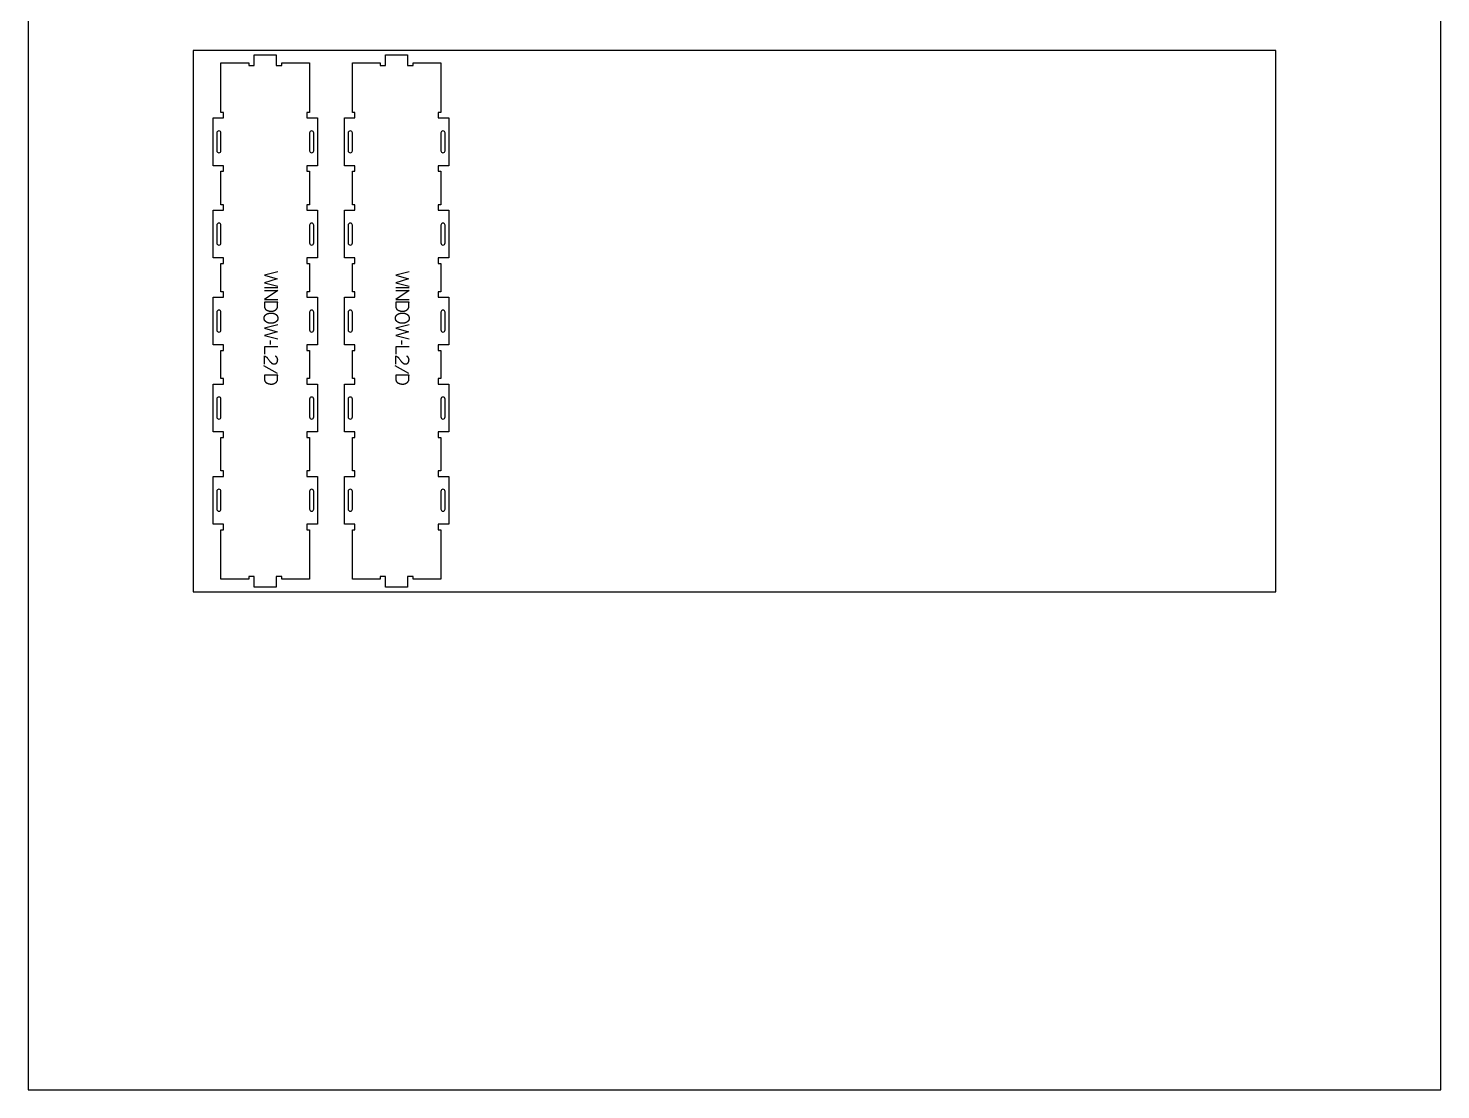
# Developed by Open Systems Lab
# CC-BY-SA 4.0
# Model space of a CAD drawing. Extents: x 0 to 4485, y 0 to 8771.
# Drawn here: x 0 to 3183, y 0 to 2393 of the extents above; entities that cross this region are included whole.
import ezdxf

# ---------------------------------------------------------------- set-up
doc = ezdxf.new("R2010")
doc.units = 0
for name, color, linetype in [('0_SHEET_SPRUCEPLY_2440X122', 1, 'CONTINUOUS'), ('1_ANYTOOL_1MMDEEP_LABELS_S', 2, 'CONTINUOUS'), ('3_ANYTOOL_CUTTHROUGH_INSID', 4, 'CONTINUOUS'), ('4_ANYTOOL_CUTTHROUGH_OUTSI', 5, 'CONTINUOUS'), ('DONOTCUT', 7, 'CONTINUOUS')]:
    doc.layers.add(name, color=color, linetype=linetype)

msp = doc.modelspace()

# ---------------------------------------------------------------- linework, layer by layer
at = {"layer": '0_SHEET_SPRUCEPLY_2440X122'}
msp.add_lwpolyline([(371.7, 2342.6), (371.7, 1122.6), (2811.7, 1122.6), (2811.7, 2342.6)], close=True, dxfattribs=at)
at = {"layer": '1_ANYTOOL_1MMDEEP_LABELS_S', "color": 2}
for points in [[(562.2, 1843.7), (532.2, 1836), (561.3, 1827.6), (532.2, 1819.1), (562.2, 1811.6)], [(858.2, 1843.7), (828.2, 1836), (857.3, 1827.6), (828.2, 1819.1), (858.2, 1811.6)], [(562.2, 1807.2), (532.2, 1807.2)], [(532.2, 1801.2), (562.2, 1801.2), (532.2, 1781.2), (562.2, 1781.2)], [(858.2, 1807.2), (828.2, 1807.2)], [(828.2, 1801.2), (858.2, 1801.2), (828.2, 1781.2), (858.2, 1781.2)], [(562.2, 1724.3), (532.2, 1716.6), (561.3, 1708.2), (532.2, 1699.7), (562.2, 1692.2)], [(858.2, 1724.3), (828.2, 1716.6), (857.3, 1708.2), (828.2, 1699.7), (858.2, 1692.2)], [(546, 1680), (546, 1688.8)], [(842, 1680), (842, 1688.8)], [(562.2, 1674.8), (532.2, 1674.8), (532.2, 1657.7)], [(858.2, 1674.8), (828.2, 1674.8), (828.2, 1657.7)], [(561.7, 1614.4), (530.9, 1631.6)], [(532.2, 1635.6), (532.2, 1653.9), (532.7, 1653.7), (532.9, 1653.7), (533.1, 1653.6), (533.4, 1653.5), (533.6, 1653.4), (533.8, 1653.3), (534, 1653.2), (534.2, 1653.1), (534.4, 1653), (534.6, 1652.9), (534.8, 1652.8), (535, 1652.7), (535.2, 1652.6), (535.4, 1652.4), (535.6, 1652.3), (535.8, 1652.2), (536, 1652.1), (536.2, 1651.9), (536.4, 1651.8), (536.6, 1651.6), (536.7, 1651.5), (536.9, 1651.3), (537.1, 1651.2), (537.3, 1651), (537.4, 1650.9), (537.6, 1650.7), (537.8, 1650.5), (537.9, 1650.4), (538.1, 1650.2), (538.4, 1649.8), (539.6, 1648.4), (540.8, 1646.9), (542, 1645.4), (543.1, 1643.8), (543.6, 1643.1), (544.2, 1642.3), (544.8, 1641.6), (545.4, 1640.9), (546, 1640.3), (546.6, 1639.6), (547.2, 1639), (547.8, 1638.4), (548, 1638.3), (548.1, 1638.1), (548.3, 1638), (548.4, 1637.9), (548.6, 1637.7), (548.8, 1637.6), (548.9, 1637.5), (549.1, 1637.4), (549.3, 1637.3), (549.5, 1637.2), (549.6, 1637.1), (549.8, 1637), (550, 1636.9), (550.2, 1636.8), (550.4, 1636.7), (550.6, 1636.6), (550.8, 1636.6), (551, 1636.5), (551.2, 1636.4), (551.4, 1636.4), (551.6, 1636.3), (551.8, 1636.3), (552, 1636.2), (552.2, 1636.2), (552.4, 1636.2), (552.6, 1636.1), (552.8, 1636.1), (553, 1636.1), (553.3, 1636.1), (553.5, 1636.1), (553.7, 1636.1), (553.9, 1636.1), (554.2, 1636.1), (554.4, 1636.1), (554.7, 1636.1), (554.9, 1636.1), (555.1, 1636.1), (555.4, 1636.1), (555.6, 1636.2), (555.8, 1636.2), (556, 1636.3), (556.3, 1636.3), (556.5, 1636.4), (556.7, 1636.4), (556.9, 1636.5), (557.1, 1636.5), (557.3, 1636.6), (557.5, 1636.7), (557.7, 1636.8), (557.9, 1636.9), (558, 1636.9), (558.2, 1637), (558.4, 1637.1), (558.6, 1637.3), (558.7, 1637.4), (558.9, 1637.5), (559, 1637.6), (559.2, 1637.7), (559.4, 1637.9), (559.5, 1638), (559.6, 1638.1), (559.8, 1638.3), (559.9, 1638.4), (560.1, 1638.6), (560.2, 1638.7), (560.3, 1638.9), (560.4, 1639.1), (560.6, 1639.2), (560.7, 1639.4), (560.8, 1639.6), (560.9, 1639.8), (561, 1639.9), (561.1, 1640.1), (561.2, 1640.3), (561.3, 1640.5), (561.3, 1640.7), (561.4, 1640.9), (561.5, 1641.1), (561.6, 1641.2), (561.6, 1641.4), (561.7, 1641.6), (561.8, 1641.9), (561.8, 1642.1), (561.9, 1642.3), (561.9, 1642.5), (562, 1642.7), (562, 1642.9), (562, 1643.1), (562.1, 1643.3), (562.1, 1643.6), (562.1, 1643.8), (562.1, 1644), (562.1, 1644.3), (562.2, 1644.5), (562.2, 1645), (562.2, 1645.3), (562.1, 1645.7), (562.1, 1646.1), (562.1, 1646.4), (562, 1646.7), (562, 1647.1), (561.9, 1647.4), (561.8, 1647.7), (561.8, 1648), (561.7, 1648.2), (561.7, 1648.3), (561.6, 1648.5), (561.6, 1648.6), (561.5, 1648.8), (561.4, 1648.9), (561.4, 1649.1), (561.3, 1649.2), (561.3, 1649.4), (561.2, 1649.5), (561.1, 1649.6), (561, 1649.8), (561, 1649.9), (560.9, 1650), (560.8, 1650.2), (560.7, 1650.3), (560.6, 1650.4), (560.5, 1650.6), (560.5, 1650.7), (560.4, 1650.8), (560.3, 1650.9), (560.2, 1651.1), (560.1, 1651.2), (560, 1651.3), (559.9, 1651.4), (559.7, 1651.5), (559.6, 1651.6), (559.5, 1651.7), (559.4, 1651.9), (559.3, 1652), (559.2, 1652.1), (559, 1652.2), (558.8, 1652.4), (558.5, 1652.6), (558.3, 1652.8), (558, 1652.9), (557.7, 1653.1), (557.4, 1653.3), (557.1, 1653.5)], [(857.7, 1614.4), (826.9, 1631.6)], [(828.2, 1635.6), (828.2, 1653.9), (828.7, 1653.7), (828.9, 1653.7), (829.1, 1653.6), (829.4, 1653.5), (829.6, 1653.4), (829.8, 1653.3), (830, 1653.2), (830.2, 1653.1), (830.4, 1653), (830.6, 1652.9), (830.8, 1652.8), (831, 1652.7), (831.2, 1652.6), (831.4, 1652.4), (831.6, 1652.3), (831.8, 1652.2), (832, 1652.1), (832.2, 1651.9), (832.4, 1651.8), (832.6, 1651.6), (832.7, 1651.5), (832.9, 1651.3), (833.1, 1651.2), (833.3, 1651), (833.4, 1650.9), (833.6, 1650.7), (833.8, 1650.5), (833.9, 1650.4), (834.1, 1650.2), (834.4, 1649.8), (835.6, 1648.4), (836.8, 1646.9), (838, 1645.4), (839.1, 1643.8), (839.6, 1643.1), (840.2, 1642.3), (840.8, 1641.6), (841.4, 1640.9), (842, 1640.3), (842.6, 1639.6), (843.2, 1639), (843.8, 1638.4), (844, 1638.3), (844.1, 1638.1), (844.3, 1638), (844.4, 1637.9), (844.6, 1637.7), (844.8, 1637.6), (844.9, 1637.5), (845.1, 1637.4), (845.3, 1637.3), (845.5, 1637.2), (845.6, 1637.1), (845.8, 1637), (846, 1636.9), (846.2, 1636.8), (846.4, 1636.7), (846.6, 1636.6), (846.8, 1636.6), (847, 1636.5), (847.2, 1636.4), (847.4, 1636.4), (847.6, 1636.3), (847.8, 1636.3), (848, 1636.2), (848.2, 1636.2), (848.4, 1636.2), (848.6, 1636.1), (848.8, 1636.1), (849, 1636.1), (849.3, 1636.1), (849.5, 1636.1), (849.7, 1636.1), (849.9, 1636.1), (850.2, 1636.1), (850.4, 1636.1), (850.7, 1636.1), (850.9, 1636.1), (851.1, 1636.1), (851.4, 1636.1), (851.6, 1636.2), (851.8, 1636.2), (852, 1636.3), (852.3, 1636.3), (852.5, 1636.4), (852.7, 1636.4), (852.9, 1636.5), (853.1, 1636.5), (853.3, 1636.6), (853.5, 1636.7), (853.7, 1636.8), (853.9, 1636.9), (854, 1636.9), (854.2, 1637), (854.4, 1637.1), (854.6, 1637.3), (854.7, 1637.4), (854.9, 1637.5), (855, 1637.6), (855.2, 1637.7), (855.4, 1637.9), (855.5, 1638), (855.6, 1638.1), (855.8, 1638.3), (855.9, 1638.4), (856.1, 1638.6), (856.2, 1638.7), (856.3, 1638.9), (856.4, 1639.1), (856.6, 1639.2), (856.7, 1639.4), (856.8, 1639.6), (856.9, 1639.8), (857, 1639.9), (857.1, 1640.1), (857.2, 1640.3), (857.3, 1640.5), (857.3, 1640.7), (857.4, 1640.9), (857.5, 1641.1), (857.6, 1641.2), (857.6, 1641.4), (857.7, 1641.6), (857.8, 1641.9), (857.8, 1642.1), (857.9, 1642.3), (857.9, 1642.5), (858, 1642.7), (858, 1642.9), (858, 1643.1), (858.1, 1643.3), (858.1, 1643.6), (858.1, 1643.8), (858.1, 1644), (858.1, 1644.3), (858.2, 1644.5), (858.2, 1645), (858.2, 1645.3), (858.1, 1645.7), (858.1, 1646.1), (858.1, 1646.4), (858, 1646.7), (858, 1647.1), (857.9, 1647.4), (857.8, 1647.7), (857.8, 1648), (857.7, 1648.2), (857.7, 1648.3), (857.6, 1648.5), (857.6, 1648.6), (857.5, 1648.8), (857.4, 1648.9), (857.4, 1649.1), (857.3, 1649.2), (857.3, 1649.4), (857.2, 1649.5), (857.1, 1649.6), (857, 1649.8), (857, 1649.9), (856.9, 1650), (856.8, 1650.2), (856.7, 1650.3), (856.6, 1650.4), (856.5, 1650.6), (856.5, 1650.7), (856.4, 1650.8), (856.3, 1650.9), (856.2, 1651.1), (856.1, 1651.2), (856, 1651.3), (855.9, 1651.4), (855.7, 1651.5), (855.6, 1651.6), (855.5, 1651.7), (855.4, 1651.9), (855.3, 1652), (855.2, 1652.1), (855, 1652.2), (854.8, 1652.4), (854.5, 1652.6), (854.3, 1652.8), (854, 1652.9), (853.7, 1653.1), (853.4, 1653.3), (853.1, 1653.5)]]:
    msp.add_lwpolyline(points, dxfattribs=at)
for points in [[(562.2, 1775.1), (532.2, 1775.1), (532.2, 1766.6), (532.3, 1766.2), (532.3, 1765.8), (532.3, 1765.4), (532.3, 1765), (532.4, 1764.6), (532.4, 1764.3), (532.5, 1763.9), (532.6, 1763.5), (532.7, 1763.2), (532.8, 1762.8), (532.9, 1762.5), (533, 1762.2), (533.1, 1761.9), (533.2, 1761.7), (533.2, 1761.6), (533.3, 1761.4), (533.4, 1761.3), (533.5, 1761.1), (533.5, 1761), (533.6, 1760.8), (533.7, 1760.7), (533.8, 1760.5), (533.9, 1760.4), (534, 1760.3), (534.1, 1760.1), (534.1, 1760), (534.2, 1759.9), (534.3, 1759.7), (534.4, 1759.6), (534.5, 1759.5), (534.7, 1759.4), (534.8, 1759.3), (534.9, 1759.1), (535, 1759), (535.1, 1758.9), (535.2, 1758.8), (535.3, 1758.7), (535.5, 1758.6), (535.6, 1758.5), (535.7, 1758.4), (535.8, 1758.3), (536, 1758.2), (536.1, 1758.1), (536.2, 1758), (536.4, 1757.9), (536.7, 1757.7), (537, 1757.5), (537.3, 1757.3), (537.9, 1757), (538.5, 1756.7), (539.1, 1756.5), (539.8, 1756.2), (540.4, 1756), (541.1, 1755.7), (541.7, 1755.6), (542.4, 1755.4), (543, 1755.2), (543.7, 1755.1), (544.4, 1755), (545.1, 1754.9), (545.7, 1754.8), (546.4, 1754.8), (547.1, 1754.7), (547.8, 1754.7), (548.4, 1754.7), (549, 1754.8), (549.6, 1754.8), (550.2, 1754.9), (550.8, 1755), (551.1, 1755), (551.3, 1755.1), (551.6, 1755.1), (551.9, 1755.2), (552.2, 1755.3), (552.5, 1755.3), (552.7, 1755.4), (553, 1755.5), (553.3, 1755.6), (553.5, 1755.7), (553.8, 1755.8), (554.1, 1755.9), (554.3, 1756), (554.6, 1756.1), (555.1, 1756.4), (555.7, 1756.6), (556.2, 1756.9), (556.7, 1757.2), (557, 1757.4), (557.3, 1757.6), (557.6, 1757.8), (557.8, 1758), (558.1, 1758.2), (558.4, 1758.4), (558.6, 1758.6), (558.9, 1758.9), (559.1, 1759.1), (559.3, 1759.3), (559.5, 1759.5), (559.7, 1759.8), (559.9, 1760), (560.1, 1760.2), (560.3, 1760.5), (560.5, 1760.7), (560.6, 1761), (560.8, 1761.2), (560.9, 1761.5), (561, 1761.7), (561.2, 1762), (561.3, 1762.3), (561.4, 1762.5), (561.5, 1762.8), (561.6, 1763.1), (561.6, 1763.4), (561.7, 1763.7), (561.7, 1763.9), (561.8, 1764.2), (561.8, 1764.5), (561.9, 1764.8), (561.9, 1765.1), (562, 1767.6), (562.1, 1770), (562.1, 1772.6)], [(858.2, 1775.1), (828.2, 1775.1), (828.2, 1766.6), (828.3, 1766.2), (828.3, 1765.8), (828.3, 1765.4), (828.3, 1765), (828.4, 1764.6), (828.4, 1764.3), (828.5, 1763.9), (828.6, 1763.5), (828.7, 1763.2), (828.8, 1762.8), (828.9, 1762.5), (829, 1762.2), (829.1, 1761.9), (829.2, 1761.7), (829.2, 1761.6), (829.3, 1761.4), (829.4, 1761.3), (829.5, 1761.1), (829.5, 1761), (829.6, 1760.8), (829.7, 1760.7), (829.8, 1760.5), (829.9, 1760.4), (830, 1760.3), (830.1, 1760.1), (830.1, 1760), (830.2, 1759.9), (830.3, 1759.7), (830.4, 1759.6), (830.5, 1759.5), (830.7, 1759.4), (830.8, 1759.3), (830.9, 1759.1), (831, 1759), (831.1, 1758.9), (831.2, 1758.8), (831.3, 1758.7), (831.5, 1758.6), (831.6, 1758.5), (831.7, 1758.4), (831.8, 1758.3), (832, 1758.2), (832.1, 1758.1), (832.2, 1758), (832.4, 1757.9), (832.7, 1757.7), (833, 1757.5), (833.3, 1757.3), (833.9, 1757), (834.5, 1756.7), (835.1, 1756.5), (835.8, 1756.2), (836.4, 1756), (837.1, 1755.7), (837.7, 1755.6), (838.4, 1755.4), (839, 1755.2), (839.7, 1755.1), (840.4, 1755), (841.1, 1754.9), (841.7, 1754.8), (842.4, 1754.8), (843.1, 1754.7), (843.8, 1754.7), (844.4, 1754.7), (845, 1754.8), (845.6, 1754.8), (846.2, 1754.9), (846.8, 1755), (847.1, 1755), (847.3, 1755.1), (847.6, 1755.1), (847.9, 1755.2), (848.2, 1755.3), (848.5, 1755.3), (848.7, 1755.4), (849, 1755.5), (849.3, 1755.6), (849.5, 1755.7), (849.8, 1755.8), (850.1, 1755.9), (850.3, 1756), (850.6, 1756.1), (851.1, 1756.4), (851.7, 1756.6), (852.2, 1756.9), (852.7, 1757.2), (853, 1757.4), (853.3, 1757.6), (853.6, 1757.8), (853.8, 1758), (854.1, 1758.2), (854.4, 1758.4), (854.6, 1758.6), (854.9, 1758.9), (855.1, 1759.1), (855.3, 1759.3), (855.5, 1759.5), (855.7, 1759.8), (855.9, 1760), (856.1, 1760.2), (856.3, 1760.5), (856.5, 1760.7), (856.6, 1761), (856.8, 1761.2), (856.9, 1761.5), (857, 1761.7), (857.2, 1762), (857.3, 1762.3), (857.4, 1762.5), (857.5, 1762.8), (857.6, 1763.1), (857.6, 1763.4), (857.7, 1763.7), (857.7, 1763.9), (857.8, 1764.2), (857.8, 1764.5), (857.9, 1764.8), (857.9, 1765.1), (858, 1767.6), (858.1, 1770), (858.1, 1772.6)], [(562.5, 1738.7), (562.5, 1738.3), (562.5, 1737.9), (562.5, 1737.6), (562.4, 1737.2), (562.4, 1737), (562.4, 1736.9), (562.3, 1736.7), (562.3, 1736.5), (562.3, 1736.4), (562.2, 1736.2), (562.2, 1736), (562.1, 1735.9), (562.1, 1735.7), (562, 1735.6), (562, 1735.4), (561.9, 1735.3), (561.9, 1735.1), (561.8, 1735), (561.7, 1734.8), (561.7, 1734.7), (561.6, 1734.5), (561.5, 1734.4), (561.4, 1734.2), (561.4, 1734.1), (561.3, 1734), (561.2, 1733.8), (561.1, 1733.7), (561, 1733.6), (560.8, 1733.3), (560.6, 1733), (560.4, 1732.8), (560.2, 1732.6), (560, 1732.3), (559.8, 1732.1), (559.6, 1731.9), (559.3, 1731.6), (559.1, 1731.4), (558.9, 1731.2), (558.6, 1731), (558.4, 1730.8), (558.1, 1730.6), (557.8, 1730.5), (557.6, 1730.3), (557.3, 1730.1), (557, 1729.9), (556.7, 1729.8), (556.4, 1729.6), (556.1, 1729.5), (555.8, 1729.3), (555.5, 1729.2), (555.2, 1729.1), (554.9, 1728.9), (554.6, 1728.8), (554.3, 1728.7), (553.9, 1728.6), (553.6, 1728.5), (553.3, 1728.4), (552.9, 1728.3), (552.6, 1728.2), (552.3, 1728.1), (551.6, 1728), (550.9, 1727.9), (550.2, 1727.8), (549.6, 1727.7), (548.9, 1727.6), (548.3, 1727.6), (547.6, 1727.5), (547, 1727.5), (546.4, 1727.5), (545.7, 1727.6), (545.1, 1727.6), (544.4, 1727.7), (543.8, 1727.8), (543.2, 1727.9), (542.5, 1728), (541.9, 1728.2), (541.3, 1728.4), (540.6, 1728.6), (540, 1728.8), (539.3, 1729.1), (538.7, 1729.3), (538.1, 1729.6), (537.4, 1729.9), (536.8, 1730.3), (536.5, 1730.5), (536.2, 1730.6), (535.9, 1730.8), (535.6, 1731), (535.3, 1731.2), (535.1, 1731.4), (534.8, 1731.6), (534.6, 1731.9), (534.4, 1732), (534.3, 1732.1), (534.2, 1732.2), (534.1, 1732.3), (534, 1732.4), (533.9, 1732.6), (533.8, 1732.7), (533.7, 1732.8), (533.6, 1732.9), (533.5, 1733.1), (533.4, 1733.2), (533.3, 1733.3), (533.2, 1733.4), (533.1, 1733.6), (533, 1733.7), (533, 1733.8), (532.9, 1734), (532.8, 1734.1), (532.7, 1734.3), (532.7, 1734.4), (532.6, 1734.5), (532.5, 1734.7), (532.5, 1734.8), (532.4, 1735), (532.3, 1735.1), (532.3, 1735.3), (532.2, 1735.4), (532.2, 1735.6), (532.1, 1735.9), (532, 1736.2), (531.9, 1736.5), (531.9, 1736.9), (531.8, 1737.2), (531.8, 1737.6), (531.7, 1737.9), (531.7, 1738.3), (531.7, 1738.6), (531.7, 1739), (531.7, 1739.4), (531.7, 1739.8), (531.7, 1740.1), (531.8, 1740.5), (531.8, 1740.8), (531.9, 1741.2), (531.9, 1741.5), (532, 1741.9), (532.1, 1742.2), (532.2, 1742.5), (532.2, 1742.7), (532.3, 1742.8), (532.4, 1743), (532.4, 1743.1), (532.5, 1743.3), (532.5, 1743.5), (532.6, 1743.6), (532.7, 1743.7), (532.8, 1743.9), (532.8, 1744), (532.9, 1744.2), (533, 1744.3), (533.1, 1744.5), (533.2, 1744.6), (533.2, 1744.7), (533.3, 1744.9), (533.4, 1745), (533.5, 1745.1), (533.6, 1745.3), (533.7, 1745.4), (533.8, 1745.5), (533.9, 1745.6), (534, 1745.8), (534.1, 1745.9), (534.3, 1746), (534.4, 1746.1), (534.5, 1746.2), (534.6, 1746.3), (534.7, 1746.5), (534.9, 1746.6), (535.1, 1746.8), (535.4, 1747), (535.7, 1747.2), (535.9, 1747.4), (536.2, 1747.6), (536.6, 1747.8), (536.9, 1747.9), (537.5, 1748.3), (538.2, 1748.6), (538.8, 1748.9), (539.5, 1749.1), (540.1, 1749.4), (540.8, 1749.6), (541.4, 1749.8), (542.1, 1750), (542.7, 1750.2), (543.4, 1750.3), (544, 1750.4), (544.7, 1750.5), (545.3, 1750.6), (546, 1750.7), (546.6, 1750.7), (547.3, 1750.7), (548, 1750.7), (548.7, 1750.7), (549.4, 1750.6), (550, 1750.5), (550.7, 1750.4), (551.4, 1750.3), (552, 1750.1), (552.7, 1750), (553.3, 1749.8), (554, 1749.6), (554.6, 1749.3), (555.2, 1749.1), (555.8, 1748.8), (556.5, 1748.5), (557.1, 1748.2), (557.7, 1747.8), (558, 1747.6), (558.3, 1747.4), (558.5, 1747.2), (558.8, 1747), (559.1, 1746.8), (559.3, 1746.6), (559.6, 1746.4), (559.8, 1746.2), (559.9, 1746), (560, 1745.9), (560.1, 1745.8), (560.2, 1745.7), (560.3, 1745.5), (560.4, 1745.4), (560.5, 1745.3), (560.6, 1745.2), (560.7, 1745), (560.8, 1744.9), (560.9, 1744.8), (561, 1744.6), (561.1, 1744.5), (561.1, 1744.4), (561.2, 1744.2), (561.3, 1744.1), (561.4, 1743.9), (561.4, 1743.8), (561.6, 1743.5), (561.7, 1743.2), (561.8, 1742.9), (561.9, 1742.6), (562, 1742.2), (562.1, 1741.9), (562.2, 1741.6), (562.3, 1741.2), (562.3, 1740.9), (562.4, 1740.5), (562.4, 1740.2), (562.5, 1739.8), (562.5, 1739.4), (562.5, 1739)], [(858.5, 1738.7), (858.5, 1738.3), (858.5, 1737.9), (858.5, 1737.6), (858.4, 1737.2), (858.4, 1737), (858.4, 1736.9), (858.3, 1736.7), (858.3, 1736.5), (858.3, 1736.4), (858.2, 1736.2), (858.2, 1736), (858.1, 1735.9), (858.1, 1735.7), (858, 1735.6), (858, 1735.4), (857.9, 1735.3), (857.9, 1735.1), (857.8, 1735), (857.7, 1734.8), (857.7, 1734.7), (857.6, 1734.5), (857.5, 1734.4), (857.4, 1734.2), (857.4, 1734.1), (857.3, 1734), (857.2, 1733.8), (857.1, 1733.7), (857, 1733.6), (856.8, 1733.3), (856.6, 1733), (856.4, 1732.8), (856.2, 1732.6), (856, 1732.3), (855.8, 1732.1), (855.6, 1731.9), (855.3, 1731.6), (855.1, 1731.4), (854.9, 1731.2), (854.6, 1731), (854.4, 1730.8), (854.1, 1730.6), (853.8, 1730.5), (853.6, 1730.3), (853.3, 1730.1), (853, 1729.9), (852.7, 1729.8), (852.4, 1729.6), (852.1, 1729.5), (851.8, 1729.3), (851.5, 1729.2), (851.2, 1729.1), (850.9, 1728.9), (850.6, 1728.8), (850.3, 1728.7), (849.9, 1728.6), (849.6, 1728.5), (849.3, 1728.4), (848.9, 1728.3), (848.6, 1728.2), (848.3, 1728.1), (847.6, 1728), (846.9, 1727.9), (846.2, 1727.8), (845.6, 1727.7), (844.9, 1727.6), (844.3, 1727.6), (843.6, 1727.5), (843, 1727.5), (842.4, 1727.5), (841.7, 1727.6), (841.1, 1727.6), (840.4, 1727.7), (839.8, 1727.8), (839.2, 1727.9), (838.5, 1728), (837.9, 1728.2), (837.3, 1728.4), (836.6, 1728.6), (836, 1728.8), (835.3, 1729.1), (834.7, 1729.3), (834.1, 1729.6), (833.4, 1729.9), (832.8, 1730.3), (832.5, 1730.5), (832.2, 1730.6), (831.9, 1730.8), (831.6, 1731), (831.3, 1731.2), (831.1, 1731.4), (830.8, 1731.6), (830.6, 1731.9), (830.4, 1732), (830.3, 1732.1), (830.2, 1732.2), (830.1, 1732.3), (830, 1732.4), (829.9, 1732.6), (829.8, 1732.7), (829.7, 1732.8), (829.6, 1732.9), (829.5, 1733.1), (829.4, 1733.2), (829.3, 1733.3), (829.2, 1733.4), (829.1, 1733.6), (829, 1733.7), (829, 1733.8), (828.9, 1734), (828.8, 1734.1), (828.7, 1734.3), (828.7, 1734.4), (828.6, 1734.5), (828.5, 1734.7), (828.5, 1734.8), (828.4, 1735), (828.3, 1735.1), (828.3, 1735.3), (828.2, 1735.4), (828.2, 1735.6), (828.1, 1735.9), (828, 1736.2), (827.9, 1736.5), (827.9, 1736.9), (827.8, 1737.2), (827.8, 1737.6), (827.7, 1737.9), (827.7, 1738.3), (827.7, 1738.6), (827.7, 1739), (827.7, 1739.4), (827.7, 1739.8), (827.7, 1740.1), (827.8, 1740.5), (827.8, 1740.8), (827.9, 1741.2), (827.9, 1741.5), (828, 1741.9), (828.1, 1742.2), (828.2, 1742.5), (828.2, 1742.7), (828.3, 1742.8), (828.4, 1743), (828.4, 1743.1), (828.5, 1743.3), (828.5, 1743.5), (828.6, 1743.6), (828.7, 1743.7), (828.8, 1743.9), (828.8, 1744), (828.9, 1744.2), (829, 1744.3), (829.1, 1744.5), (829.2, 1744.6), (829.2, 1744.7), (829.3, 1744.9), (829.4, 1745), (829.5, 1745.1), (829.6, 1745.3), (829.7, 1745.4), (829.8, 1745.5), (829.9, 1745.6), (830, 1745.8), (830.1, 1745.9), (830.3, 1746), (830.4, 1746.1), (830.5, 1746.2), (830.6, 1746.3), (830.7, 1746.5), (830.9, 1746.6), (831.1, 1746.8), (831.4, 1747), (831.7, 1747.2), (831.9, 1747.4), (832.2, 1747.6), (832.6, 1747.8), (832.9, 1747.9), (833.5, 1748.3), (834.2, 1748.6), (834.8, 1748.9), (835.5, 1749.1), (836.1, 1749.4), (836.8, 1749.6), (837.4, 1749.8), (838.1, 1750), (838.7, 1750.2), (839.4, 1750.3), (840, 1750.4), (840.7, 1750.5), (841.3, 1750.6), (842, 1750.7), (842.6, 1750.7), (843.3, 1750.7), (844, 1750.7), (844.7, 1750.7), (845.4, 1750.6), (846, 1750.5), (846.7, 1750.4), (847.4, 1750.3), (848, 1750.1), (848.7, 1750), (849.3, 1749.8), (850, 1749.6), (850.6, 1749.3), (851.2, 1749.1), (851.8, 1748.8), (852.5, 1748.5), (853.1, 1748.2), (853.7, 1747.8), (854, 1747.6), (854.3, 1747.4), (854.5, 1747.2), (854.8, 1747), (855.1, 1746.8), (855.3, 1746.6), (855.6, 1746.4), (855.8, 1746.2), (855.9, 1746), (856, 1745.9), (856.1, 1745.8), (856.2, 1745.7), (856.3, 1745.5), (856.4, 1745.4), (856.5, 1745.3), (856.6, 1745.2), (856.7, 1745), (856.8, 1744.9), (856.9, 1744.8), (857, 1744.6), (857.1, 1744.5), (857.1, 1744.4), (857.2, 1744.2), (857.3, 1744.1), (857.4, 1743.9), (857.4, 1743.8), (857.6, 1743.5), (857.7, 1743.2), (857.8, 1742.9), (857.9, 1742.6), (858, 1742.2), (858.1, 1741.9), (858.2, 1741.6), (858.3, 1741.2), (858.3, 1740.9), (858.4, 1740.5), (858.4, 1740.2), (858.5, 1739.8), (858.5, 1739.4), (858.5, 1739)], [(562.2, 1610.9), (532.2, 1610.9), (532.2, 1602.4), (532.3, 1602), (532.3, 1601.6), (532.3, 1601.2), (532.3, 1600.8), (532.4, 1600.4), (532.4, 1600.1), (532.5, 1599.7), (532.6, 1599.3), (532.7, 1599), (532.8, 1598.7), (532.9, 1598.3), (533, 1598), (533.1, 1597.7), (533.2, 1597.5), (533.2, 1597.4), (533.3, 1597.2), (533.4, 1597.1), (533.5, 1596.9), (533.5, 1596.8), (533.6, 1596.6), (533.7, 1596.5), (533.8, 1596.4), (533.9, 1596.2), (534, 1596.1), (534.1, 1595.9), (534.1, 1595.8), (534.2, 1595.7), (534.3, 1595.6), (534.4, 1595.4), (534.5, 1595.3), (534.7, 1595.2), (534.8, 1595.1), (534.9, 1594.9), (535, 1594.8), (535.1, 1594.7), (535.2, 1594.6), (535.3, 1594.5), (535.5, 1594.4), (535.6, 1594.3), (535.7, 1594.2), (535.8, 1594.1), (536, 1594), (536.1, 1593.9), (536.2, 1593.8), (536.4, 1593.7), (536.7, 1593.5), (537, 1593.3), (537.3, 1593.2), (537.9, 1592.8), (538.5, 1592.5), (539.1, 1592.3), (539.8, 1592), (540.4, 1591.8), (541.1, 1591.6), (541.7, 1591.4), (542.4, 1591.2), (543, 1591), (543.7, 1590.9), (544.4, 1590.8), (545.1, 1590.7), (545.7, 1590.6), (546.4, 1590.6), (547.1, 1590.6), (547.8, 1590.5), (548.4, 1590.6), (549, 1590.6), (549.6, 1590.6), (550.2, 1590.7), (550.8, 1590.8), (551.1, 1590.8), (551.3, 1590.9), (551.6, 1591), (551.9, 1591), (552.2, 1591.1), (552.5, 1591.2), (552.7, 1591.2), (553, 1591.3), (553.3, 1591.4), (553.5, 1591.5), (553.8, 1591.6), (554.1, 1591.7), (554.3, 1591.8), (554.6, 1591.9), (555.1, 1592.2), (555.7, 1592.4), (556.2, 1592.7), (556.7, 1593), (557, 1593.2), (557.3, 1593.4), (557.6, 1593.6), (557.8, 1593.8), (558.1, 1594), (558.4, 1594.2), (558.6, 1594.5), (558.9, 1594.7), (559.1, 1594.9), (559.3, 1595.1), (559.5, 1595.4), (559.7, 1595.6), (559.9, 1595.8), (560.1, 1596.1), (560.3, 1596.3), (560.5, 1596.5), (560.6, 1596.8), (560.8, 1597), (560.9, 1597.3), (561, 1597.6), (561.2, 1597.8), (561.3, 1598.1), (561.4, 1598.4), (561.5, 1598.6), (561.6, 1598.9), (561.6, 1599.2), (561.7, 1599.5), (561.7, 1599.8), (561.8, 1600), (561.8, 1600.3), (561.9, 1600.6), (561.9, 1600.9), (562, 1603.4), (562.1, 1605.8), (562.1, 1608.4)], [(858.2, 1610.9), (828.2, 1610.9), (828.2, 1602.4), (828.3, 1602), (828.3, 1601.6), (828.3, 1601.2), (828.3, 1600.8), (828.4, 1600.4), (828.4, 1600.1), (828.5, 1599.7), (828.6, 1599.3), (828.7, 1599), (828.8, 1598.7), (828.9, 1598.3), (829, 1598), (829.1, 1597.7), (829.2, 1597.5), (829.2, 1597.4), (829.3, 1597.2), (829.4, 1597.1), (829.5, 1596.9), (829.5, 1596.8), (829.6, 1596.6), (829.7, 1596.5), (829.8, 1596.4), (829.9, 1596.2), (830, 1596.1), (830.1, 1595.9), (830.1, 1595.8), (830.2, 1595.7), (830.3, 1595.6), (830.4, 1595.4), (830.5, 1595.3), (830.7, 1595.2), (830.8, 1595.1), (830.9, 1594.9), (831, 1594.8), (831.1, 1594.7), (831.2, 1594.6), (831.3, 1594.5), (831.5, 1594.4), (831.6, 1594.3), (831.7, 1594.2), (831.8, 1594.1), (832, 1594), (832.1, 1593.9), (832.2, 1593.8), (832.4, 1593.7), (832.7, 1593.5), (833, 1593.3), (833.3, 1593.2), (833.9, 1592.8), (834.5, 1592.5), (835.1, 1592.3), (835.8, 1592), (836.4, 1591.8), (837.1, 1591.6), (837.7, 1591.4), (838.4, 1591.2), (839, 1591), (839.7, 1590.9), (840.4, 1590.8), (841.1, 1590.7), (841.7, 1590.6), (842.4, 1590.6), (843.1, 1590.6), (843.8, 1590.5), (844.4, 1590.6), (845, 1590.6), (845.6, 1590.6), (846.2, 1590.7), (846.8, 1590.8), (847.1, 1590.8), (847.3, 1590.9), (847.6, 1591), (847.9, 1591), (848.2, 1591.1), (848.5, 1591.2), (848.7, 1591.2), (849, 1591.3), (849.3, 1591.4), (849.5, 1591.5), (849.8, 1591.6), (850.1, 1591.7), (850.3, 1591.8), (850.6, 1591.9), (851.1, 1592.2), (851.7, 1592.4), (852.2, 1592.7), (852.7, 1593), (853, 1593.2), (853.3, 1593.4), (853.6, 1593.6), (853.8, 1593.8), (854.1, 1594), (854.4, 1594.2), (854.6, 1594.5), (854.9, 1594.7), (855.1, 1594.9), (855.3, 1595.1), (855.5, 1595.4), (855.7, 1595.6), (855.9, 1595.8), (856.1, 1596.1), (856.3, 1596.3), (856.5, 1596.5), (856.6, 1596.8), (856.8, 1597), (856.9, 1597.3), (857, 1597.6), (857.2, 1597.8), (857.3, 1598.1), (857.4, 1598.4), (857.5, 1598.6), (857.6, 1598.9), (857.6, 1599.2), (857.7, 1599.5), (857.7, 1599.8), (857.8, 1600), (857.8, 1600.3), (857.9, 1600.6), (857.9, 1600.9), (858, 1603.4), (858.1, 1605.8), (858.1, 1608.4)]]:
    msp.add_lwpolyline(points, close=True, dxfattribs=at)
at = {"layer": '3_ANYTOOL_CUTTHROUGH_INSID', "color": 4}
for points in [[(434.4, 2156.6, 1), (424.9, 2156.6), (424.9, 2116.6, 1), (434.4, 2116.6)], [(633.9, 2156.6), (633.9, 2116.6, 1), (643.4, 2116.6), (643.4, 2156.6, 1)], [(730.4, 2156.6, 1), (720.9, 2156.6), (720.9, 2116.6, 1), (730.4, 2116.6)], [(929.9, 2156.6), (929.9, 2116.6, 1), (939.4, 2116.6), (939.4, 2156.6, 1)], [(434.4, 1948.6, 1), (424.9, 1948.6), (424.9, 1908.6, 1), (434.4, 1908.6)], [(633.9, 1948.6), (633.9, 1908.6, 1), (643.4, 1908.6), (643.4, 1948.6, 1)], [(730.4, 1948.6, 1), (720.9, 1948.6), (720.9, 1908.6, 1), (730.4, 1908.6)], [(929.9, 1948.6), (929.9, 1908.6, 1), (939.4, 1908.6), (939.4, 1948.6, 1)], [(434.4, 1752.6, 1), (424.9, 1752.6), (424.9, 1712.6, 1), (434.4, 1712.6)], [(633.9, 1752.6), (633.9, 1712.6, 1), (643.4, 1712.6), (643.4, 1752.6, 1)], [(730.4, 1752.6, 1), (720.9, 1752.6), (720.9, 1712.6, 1), (730.4, 1712.6)], [(929.9, 1752.6), (929.9, 1712.6, 1), (939.4, 1712.6), (939.4, 1752.6, 1)], [(434.4, 1556.6, 1), (424.9, 1556.6), (424.9, 1516.6, 1), (434.4, 1516.6)], [(633.9, 1556.6), (633.9, 1516.6, 1), (643.4, 1516.6), (643.4, 1556.6, 1)], [(730.4, 1556.6, 1), (720.9, 1556.6), (720.9, 1516.6, 1), (730.4, 1516.6)], [(929.9, 1556.6), (929.9, 1516.6, 1), (939.4, 1516.6), (939.4, 1556.6, 1)], [(434.4, 1348.6, 1), (424.9, 1348.6), (424.9, 1308.6, 1), (434.4, 1308.6)], [(633.9, 1348.6), (633.9, 1308.6, 1), (643.4, 1308.6), (643.4, 1348.6, 1)], [(730.4, 1348.6, 1), (720.9, 1348.6), (720.9, 1308.6, 1), (730.4, 1308.6)], [(929.9, 1348.6), (929.9, 1308.6, 1), (939.4, 1308.6), (939.4, 1348.6, 1)]]:
    msp.add_lwpolyline(points, format="xyb", close=True, dxfattribs=at)
at = {"layer": '4_ANYTOOL_CUTTHROUGH_OUTSI', "color": 5}
for points in [[(434.4, 1262.3), (440.4, 1262.3), (440.4, 1274.8), (416.4, 1274.8), (416.4, 1382.3), (440.4, 1382.3), (440.4, 1394.8), (434.4, 1394.8), (434.4, 1470.3), (440.4, 1470.3), (440.4, 1482.8), (416.4, 1482.8), (416.4, 1590.3), (440.4, 1590.3), (440.4, 1602.8), (434.4, 1602.8), (434.4, 1666.3), (440.4, 1666.3), (440.4, 1678.8), (416.4, 1678.8), (416.4, 1786.3), (440.4, 1786.3), (440.4, 1798.8), (434.4, 1798.8), (434.4, 1862.3), (440.4, 1862.3), (440.4, 1874.8), (416.4, 1874.8), (416.4, 1982.3), (440.4, 1982.3), (440.4, 1994.8), (434.4, 1994.8), (434.4, 2070.3), (440.4, 2070.3), (440.4, 2082.8), (416.4, 2082.8), (416.4, 2190.3), (440.4, 2190.3), (440.4, 2202.8), (434.4, 2202.8), (434.4, 2314.3), (496.9, 2314.3), (496.9, 2308.3), (509.4, 2308.3), (509.4, 2332.3), (558.9, 2332.3), (558.9, 2308.3), (571.4, 2308.3), (571.4, 2314.3), (633.9, 2314.3), (633.9, 2202.8), (627.9, 2202.8), (627.9, 2190.3), (651.9, 2190.3), (651.9, 2082.8), (627.9, 2082.8), (627.9, 2070.3), (633.9, 2070.3), (633.9, 1994.8), (627.9, 1994.8), (627.9, 1982.3), (651.9, 1982.3), (651.9, 1874.8), (627.9, 1874.8), (627.9, 1862.3), (633.9, 1862.3), (633.9, 1798.8), (627.9, 1798.8), (627.9, 1786.3), (651.9, 1786.3), (651.9, 1678.8), (627.9, 1678.8), (627.9, 1666.3), (633.9, 1666.3), (633.9, 1602.8), (627.9, 1602.8), (627.9, 1590.3), (651.9, 1590.3), (651.9, 1482.8), (627.9, 1482.8), (627.9, 1470.3), (633.9, 1470.3), (633.9, 1394.8), (627.9, 1394.8), (627.9, 1382.3), (651.9, 1382.3), (651.9, 1274.8), (627.9, 1274.8), (627.9, 1262.3), (633.9, 1262.3), (633.9, 1150.8), (571.4, 1150.8), (571.4, 1156.8), (558.9, 1156.8), (558.9, 1132.8), (509.4, 1132.8), (509.4, 1156.8), (496.9, 1156.8), (496.9, 1150.8), (434.4, 1150.8)], [(730.4, 1262.3), (736.4, 1262.3), (736.4, 1274.8), (712.4, 1274.8), (712.4, 1382.3), (736.4, 1382.3), (736.4, 1394.8), (730.4, 1394.8), (730.4, 1470.3), (736.4, 1470.3), (736.4, 1482.8), (712.4, 1482.8), (712.4, 1590.3), (736.4, 1590.3), (736.4, 1602.8), (730.4, 1602.8), (730.4, 1666.3), (736.4, 1666.3), (736.4, 1678.8), (712.4, 1678.8), (712.4, 1786.3), (736.4, 1786.3), (736.4, 1798.8), (730.4, 1798.8), (730.4, 1862.3), (736.4, 1862.3), (736.4, 1874.8), (712.4, 1874.8), (712.4, 1982.3), (736.4, 1982.3), (736.4, 1994.8), (730.4, 1994.8), (730.4, 2070.3), (736.4, 2070.3), (736.4, 2082.8), (712.4, 2082.8), (712.4, 2190.3), (736.4, 2190.3), (736.4, 2202.8), (730.4, 2202.8), (730.4, 2314.3), (792.9, 2314.3), (792.9, 2308.3), (805.4, 2308.3), (805.4, 2332.3), (854.9, 2332.3), (854.9, 2308.3), (867.4, 2308.3), (867.4, 2314.3), (929.9, 2314.3), (929.9, 2202.8), (923.9, 2202.8), (923.9, 2190.3), (947.9, 2190.3), (947.9, 2082.8), (923.9, 2082.8), (923.9, 2070.3), (929.9, 2070.3), (929.9, 1994.8), (923.9, 1994.8), (923.9, 1982.3), (947.9, 1982.3), (947.9, 1874.8), (923.9, 1874.8), (923.9, 1862.3), (929.9, 1862.3), (929.9, 1798.8), (923.9, 1798.8), (923.9, 1786.3), (947.9, 1786.3), (947.9, 1678.8), (923.9, 1678.8), (923.9, 1666.3), (929.9, 1666.3), (929.9, 1602.8), (923.9, 1602.8), (923.9, 1590.3), (947.9, 1590.3), (947.9, 1482.8), (923.9, 1482.8), (923.9, 1470.3), (929.9, 1470.3), (929.9, 1394.8), (923.9, 1394.8), (923.9, 1382.3), (947.9, 1382.3), (947.9, 1274.8), (923.9, 1274.8), (923.9, 1262.3), (929.9, 1262.3), (929.9, 1150.8), (867.4, 1150.8), (867.4, 1156.8), (854.9, 1156.8), (854.9, 1132.8), (805.4, 1132.8), (805.4, 1156.8), (792.9, 1156.8), (792.9, 1150.8), (730.4, 1150.8)]]:
    msp.add_lwpolyline(points, close=True, dxfattribs=at)
at = {"layer": 'DONOTCUT'}
msp.add_lwpolyline([(0, 0), (3183.4, 0), (3183.4, 5593.4), (0, 5593.4)], close=True, dxfattribs=at)

doc.saveas('drawing.dxf')
